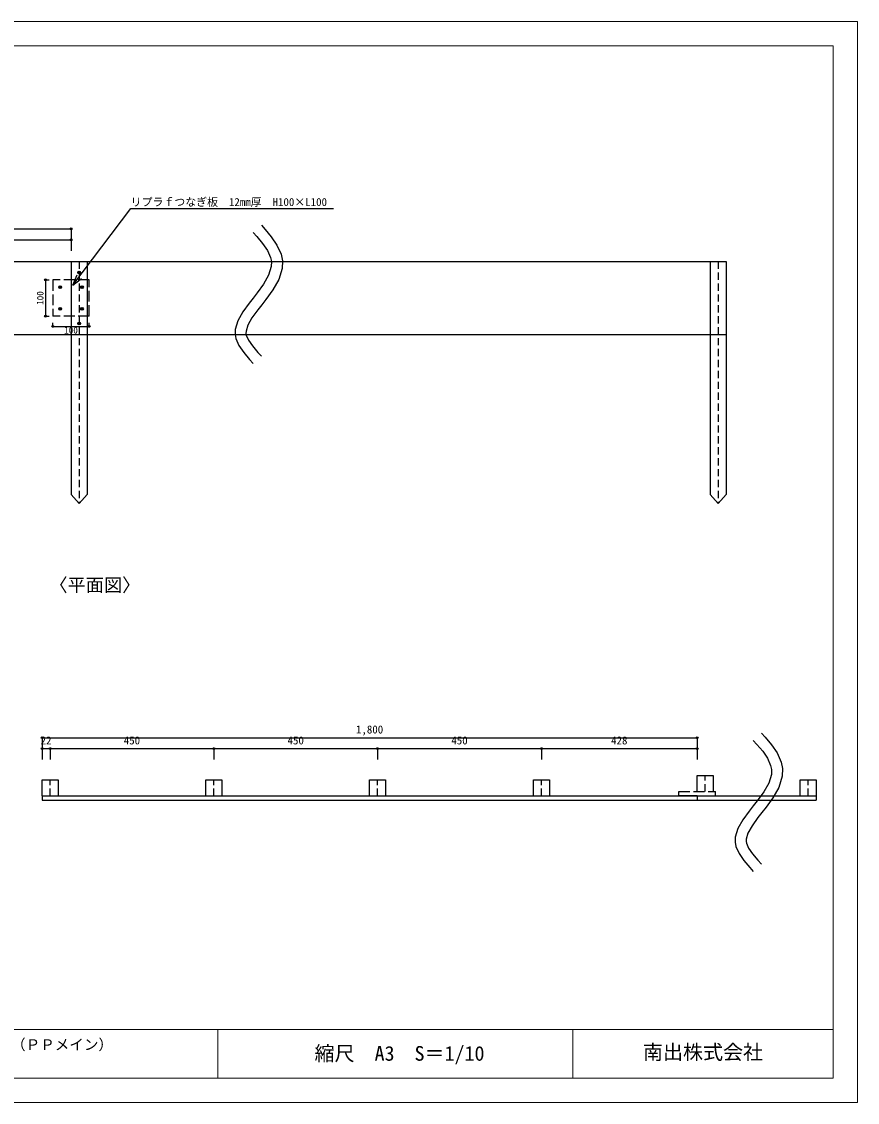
# Model space of a CAD drawing. Units: millimetres at full size, sheet at 1:10, with parts at other scales. Extents: x -2100 to 2100, y -1485 to 1485.
# Drawn here: x -196 to 2100, y -1485 to 1485 of the extents above; entities that cross this region are included whole.
import ezdxf
from ezdxf.enums import TextEntityAlignment as Align

# ---------------------------------------------------------------- set-up
doc = ezdxf.new("R2010")
doc.units = ezdxf.units.MM
doc.header["$LTSCALE"] = 10
doc.header["$PDMODE"] = 32
doc.header["$PDSIZE"] = 5
doc.linetypes.add('DASHED2', pattern=[3, 2, -1])
doc.linetypes.add('DASHED3', pattern=[4, 3, -1])
doc.layers.add('0-0', color=7, linetype='Continuous', lineweight=18)
doc.layers.add('1-0', color=7, linetype='Continuous')
doc.styles.add('ＭＳ ゴシック', font='')
doc.styles.get('ＭＳ ゴシック').set_extended_font_data('MS Gothic')

msp = doc.modelspace()

# ---------------------------------------------------------------- linework, layer by layer
at = {"layer": '0-0'}
for p, q in [((2033.33, -1418.33), (2033.33, 1418.33)), ((-2033.33, -1285), (2033.33, -1285)), ((342.48, -1285), (342.48, -1418.33)), ((1318.41, -1285), (1318.41, -1418.33)), ((-2033.33, -1418.33), (2033.33, -1418.33))]:
    msp.add_line(p, q, dxfattribs=at)
msp.add_lwpolyline([(2100, 1485), (-2100, 1485), (-2100, -1485), (2100, -1485)], close=True, dxfattribs=at)
msp.add_lwpolyline([(2033.33, 1418.33), (-2033.33, 1418.33), (-2033.33, -1418.33)], dxfattribs=at)
at = {"layer": '1-0'}
for p, q in [((-55.15, 760.93), (103.43, 971.62)), ((103.43, 971.62), (660.32, 971.62)), ((-1860.46, 825.48), (-60.46, 825.48)), ((-60.46, 825.48), (1739.54, 825.48)), ((-60.46, 825.48), (-60.46, 625.48)), ((-60.46, 825.48), (-60.46, 185.48)), ((-60.46, 825.48), (-60.46, 185.48)), ((-16.46, 825.48), (-16.46, 185.48)), ((1695.54, 825.48), (1695.54, 625.48)), ((1695.54, 825.48), (1695.54, 625.48)), ((1695.54, 825.48), (1695.54, 185.48)), ((1739.54, 825.48), (1739.54, 625.48)), ((1739.54, 825.48), (1739.54, 185.48)), ((-55.15, 760.93), (-43.93, 788.75)), ((-55.15, 760.93), (-31.52, 779.41)), ((-34.66, 795.48), (-42.26, 795.48)), ((-38.46, 799.28), (-38.46, 791.68)), ((-86.66, 755.48), (-94.26, 755.48)), ((-90.46, 759.28), (-90.46, 751.68)), ((-26.66, 755.48), (-34.26, 755.48)), ((-30.46, 751.68), (-30.46, 759.28)), ((-94.26, 695.48), (-86.66, 695.48)), ((-90.46, 699.28), (-90.46, 691.68)), ((-34.26, 695.48), (-26.66, 695.48)), ((-30.46, 691.68), (-30.46, 699.28)), ((-34.66, 655.48), (-42.26, 655.48)), ((-38.46, 659.28), (-38.46, 651.68)), ((-1860.46, 625.48), (-60.46, 625.48)), ((-60.46, 625.48), (1739.54, 625.48)), ((-60.46, 185.48), (-38.46, 160.48)), ((-16.46, 185.48), (-38.46, 160.48)), ((1739.54, 185.48), (1717.54, 160.48)), ((309.89, -598.85), (353.89, -598.85)), ((309.89, -642.85), (309.89, -598.85)), ((353.89, -598.85), (353.89, -642.85)), ((-140.11, -642.85), (-140.11, -654.85)), ((-140.11, -642.85), (1659.89, -642.85)), ((1659.89, -642.85), (1609.89, -642.85)), ((1659.89, -642.85), (1986.43, -642.85)), ((1659.89, -642.85), (1659.89, -654.85)), ((1986.43, -642.85), (1986.43, -654.85)), ((-140.11, -654.85), (1659.89, -654.85)), ((1659.89, -654.85), (1986.43, -654.85))]:
    msp.add_line(p, q, dxfattribs=at)
at = {"layer": '1-0', "color": 4}
for p, q in [((-1860.46, 915.48), (-60.46, 915.48)), ((-60.46, 915.48), (-60.46, 885.48)), ((-488.46, 885.48), (-82.46, 885.48)), ((-488.46, 885.48), (-60.46, 885.48)), ((-82.46, 885.48), (-60.46, 885.48)), ((-60.46, 885.48), (-60.46, 855.48)), ((-60.46, 885.48), (-60.46, 855.48)), ((-130.46, 775.48), (-130.46, 675.48)), ((-130.46, 775.48), (-120.46, 775.48)), ((-130.46, 675.48), (-120.46, 675.48)), ((-110.46, 647.42), (-110.46, 657.42)), ((-10.46, 647.42), (-10.46, 657.42)), ((-110.46, 647.42), (-10.46, 647.42)), ((-140.11, -482.85), (1659.89, -482.85)), ((-140.11, -482.85), (-140.11, -512.85)), ((1659.89, -482.85), (1659.89, -512.85)), ((-140.11, -512.85), (-118.11, -512.85)), ((-140.11, -512.85), (-140.11, -542.85)), ((-118.11, -512.85), (-118.11, -542.85)), ((-118.11, -512.85), (331.89, -512.85)), ((331.89, -512.85), (331.89, -542.85)), ((331.89, -512.85), (781.89, -512.85)), ((781.89, -512.85), (781.89, -542.85)), ((781.89, -512.85), (1231.89, -512.85)), ((1231.89, -512.85), (1231.89, -542.85)), ((1231.89, -512.85), (1659.89, -512.85)), ((1659.89, -512.85), (1659.89, -542.85))]:
    msp.add_line(p, q, dxfattribs=at)
at = {"layer": '1-0', "linetype": 'DASHED2'}
for p, q in [((-38.46, 825.48), (-38.46, 160.48)), ((1717.54, 825.48), (1717.54, 160.48)), ((1717.54, 825.48), (1717.54, 160.48)), ((1681.89, -630.85), (1681.89, -586.85)), ((-118.11, -642.85), (-118.11, -598.85)), ((331.89, -642.85), (331.89, -598.85)), ((781.89, -642.85), (781.89, -598.85)), ((1231.89, -642.85), (1231.89, -598.85)), ((1964.43, -642.85), (1964.43, -598.85))]:
    msp.add_line(p, q, dxfattribs=at)
at = {"layer": '1-0', "linetype": 'DASHED3'}
for p, q in [((-110.46, 775.48), (-110.46, 675.48)), ((-10.46, 775.48), (-110.46, 775.48)), ((-10.46, 675.48), (-10.46, 775.48)), ((-10.46, 675.48), (-110.46, 675.48)), ((1609.89, -630.85), (1709.89, -630.85)), ((1609.89, -642.85), (1609.89, -630.85)), ((1709.89, -642.85), (1709.89, -630.85))]:
    msp.add_line(p, q, dxfattribs=at)
at = {"layer": '1-0'}
for points in [[(462.37, 925.48), (472.53, 914.11), (489.75, 893.62), (505.33, 871.01), (516.51, 846.02), (520.08, 828.04), (519.53, 806.96), (510.03, 776.07), (493.9, 747.66), (475.01, 721.58), (463.66, 707.03), (452.97, 693.31), (436.66, 670.78), (425.4, 650.96), (420.25, 634.21), (420.08, 628.04), (421.03, 623.27), (427.21, 609.47), (438.05, 593.73), (452.82, 576.15), (462.37, 565.48)], [(440.01, 905.48), (449.86, 894.46), (465.85, 875.42), (479.07, 856.24), (487.74, 836.85), (490.01, 825.48), (489.65, 811.85), (482.32, 788.03), (468.63, 763.91), (451.03, 739.61), (440.01, 725.48), (428.98, 711.34), (411.39, 687.04), (397.69, 662.92), (390.36, 639.1), (390.01, 625.48), (392.27, 614.1), (400.95, 594.71), (414.16, 575.54), (430.15, 556.49), (440.01, 545.48)], [(1695.54, 825.48), (1695.54, 185.48), (1717.54, 160.48)], [(1836.31, -470.21), (1846.48, -481.58), (1863.69, -502.08), (1879.28, -524.69), (1890.46, -549.67), (1894.03, -567.65), (1893.48, -588.74), (1883.98, -619.62), (1867.84, -648.03), (1848.96, -674.11), (1837.61, -688.66), (1826.92, -702.38), (1810.6, -724.91), (1799.35, -744.73), (1794.19, -761.48), (1794.03, -767.65), (1794.98, -772.43), (1801.16, -786.22), (1812, -801.96), (1826.77, -819.55), (1836.31, -830.21)], [(1813.96, -490.22), (1823.81, -501.23), (1839.8, -520.28), (1853.02, -539.45), (1861.69, -558.84), (1863.96, -570.22), (1863.6, -583.84), (1856.27, -607.66), (1842.58, -631.78), (1824.98, -656.08), (1813.96, -670.22), (1802.93, -684.35), (1785.34, -708.65), (1771.64, -732.77), (1764.31, -756.59), (1763.96, -770.22), (1766.22, -781.59), (1774.89, -800.98), (1788.11, -820.16), (1804.1, -839.2), (1813.96, -850.22)], [(1659.89, -630.85), (1659.89, -586.85), (1703.89, -586.85), (1703.89, -630.85)], [(-140.11, -642.85), (-140.11, -598.85), (-96.11, -598.85), (-96.11, -642.85)], [(759.89, -642.85), (759.89, -598.85), (803.89, -598.85), (803.89, -642.85)], [(1209.89, -642.85), (1209.89, -598.85), (1253.89, -598.85), (1253.89, -642.85)], [(1942.43, -642.85), (1942.43, -598.85), (1986.43, -598.85), (1986.43, -642.85)]]:
    msp.add_lwpolyline(points, dxfattribs=at)
for centre in [(-38.46, 795.48), (-90.46, 755.48), (-30.46, 755.48), (-90.46, 695.48), (-30.46, 695.48), (-38.46, 655.48)]:
    msp.add_circle(centre, 3.8, dxfattribs=at)
at = {"layer": '1-0', "color": 4}
for p in [(-60.46, 915.48), (-60.46, 885.48), (-130.46, 775.48), (-130.46, 675.48), (-110.46, 647.42), (-10.46, 647.42), (-140.11, -482.85), (1659.89, -482.85), (-140.11, -512.85), (-118.11, -512.85), (331.89, -512.85), (781.89, -512.85), (1231.89, -512.85), (1659.89, -512.85)]:
    msp.add_point(p, dxfattribs=at)

# ---------------------------------------------------------------- texts
at = {"layer": '0-0', "style": 'ＭＳ ゴシック'}
for s, p in [('縮尺\u3000A3\u3000S＝1/10', (608.5, -1382.66)), ('南出株式会社', (1510.87, -1379.17))]:
    msp.add_text(s, height=40.32, dxfattribs=at).set_placement(p, align=Align.BOTTOM_LEFT)
at = {"layer": '1-0', "style": 'ＭＳ ゴシック'}
for s, height, p in [('リプラｆつなぎ板\u300012mm厚\u3000H100×L100', 21.99, (103.43, 971.62)), ('〈平面図〉', 36.66, (-120.04, -92.51)), ('素材：再生プラスチック材（ＰＰメイン）', 29.33, (-705.3, -1349.61))]:
    msp.add_text(s, height=height, dxfattribs=at).set_placement(p, align=Align.BOTTOM_LEFT)
at = {"layer": '1-0', "color": 4, "style": 'ＭＳ ゴシック'}
msp.add_text('100', height=18.33, rotation=90, dxfattribs=at).set_placement((-130.65, 706.73), align=Align.BOTTOM_LEFT)
for s, height, p in [('100', 18.33, (-79.21, 622.22)), ('1,800', 21.99, (722.39, -477.85)), ('22', 21.99, (-144.11, -507.85)), ('450', 21.99, (84.39, -507.85)), ('450', 21.99, (534.39, -507.85)), ('450', 21.99, (984.39, -507.85)), ('428', 21.99, (1423.39, -507.85))]:
    msp.add_text(s, height=height, dxfattribs=at).set_placement(p, align=Align.BOTTOM_LEFT)

doc.saveas('drawing.dxf')
